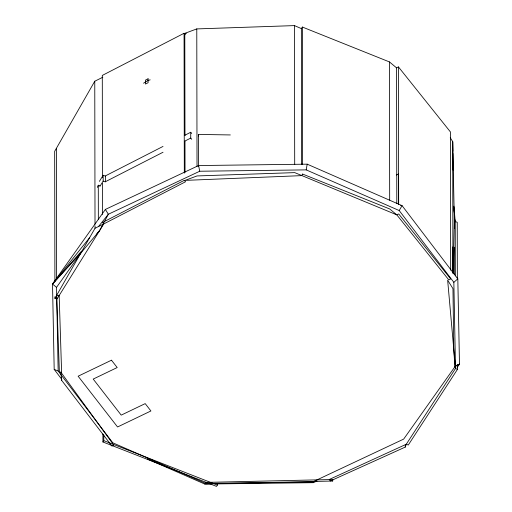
<?xml version="1.0" encoding="UTF-8"?>
<svg xmlns="http://www.w3.org/2000/svg" width="512" height="512" viewBox="0 0 512 512"><rect width="100%" height="100%" fill="white"/><g stroke="black" fill="none" stroke-linecap="round" stroke-linejoin="round"><path stroke-width="0.77" d="M454.227 274.368L454.381 247.206M454.496 228.032L452.704 141.632L450.253 137.709M452.634 248.589L452.653 246.989L452.698 272.582M453.306 273.498L454.406 216.16M198.49 135.974L198.528 134.432L230.33 134.944M54.182 369.363L58.163 371.027L112.806 442.803L205.811 483.456L312.282 482.106L403.661 439.104L455.475 365.971L453.843 282.317L399.2 210.541L306.189 169.882L307.194 164.166L198.592 165.549L105.376 209.421L52.518 284.019L54.182 369.363L61.869 379.462M457.485 366.131L457.491 369.325L408.275 445.043L406.272 444.243L329.274 479.488L330.349 480.96L405.267 447.085L406.272 444.243L455.488 368.525L455.488 366.925M97.363 187.43L98.291 185.222L99.84 185.626M58.163 371.027L56.531 287.366L52.518 284.019L80.787 253.133L99.546 230.694L108.346 214.24L199.731 171.232L306.189 169.882M102.835 77.229L94.765 81.229L54.669 151.322L54.899 281.568M95.021 228.25L103.77 223.917L102.547 222.458L184.326 180.301L185.549 181.76L103.77 223.917L56.954 299.066L54.925 298.349L95.021 228.25L95.021 225.856M399.2 210.541L402.074 205.645L307.194 164.166M99.392 181.363L103.162 175.258L105.37 176.102M99.821 186.509L103.174 181.082L103.162 175.258M217.376 483.456L217.376 485.05L216.525 486.4L102.931 441.984L103.789 440.634L103.776 435.04M301.6 164.442L301.363 28.602L302.374 27.046L389.446 61.926L396.557 67.846L396.794 203.68M454.362 222.842L455.232 221.498L453.869 206.138M56.531 287.366L80.787 253.133M457.184 367.45L459.482 364.205L457.818 278.861L402.074 205.645L400.634 205.536M89.408 237.914L52.518 284.019L81.581 251.066M98.88 226.074L108.346 214.24L105.376 209.421M96.902 233.69L99.546 230.694M453.843 282.317L457.818 278.861M143.552 83.2L147.949 80.538L150.17 79.846M147.149 458.854L204.806 484.058L205.824 483.462M455.053 366.573L459.482 364.205L455.258 365.901M185.293 34.733L184.07 33.274L102.291 75.43L102.47 177.709M163.027 146.419L105.517 175.84L105.523 181.658L163.034 152.243M184.326 135.52L190.72 132.256L191.718 133.466M184.339 141.344L190.726 138.074L190.72 132.256M396.557 67.846L398.438 66.912L450.432 131.942L450.675 270.176M396.371 175.014L398.406 174.01L398.464 204.403M217.587 483.891L313.408 482.675L317.024 480.973M455.475 365.971L459.482 364.205M184.973 135.648L184.794 33.37L196.781 28.915L294.458 25.6L301.363 28.602M184.794 33.37L186.394 33.306M56.582 278.592L56.371 148.346M332.698 481.024L205.83 483.904L205.779 482.4L332.646 479.514L332.698 481.024L332.698 479.424M204.806 484.058L210.4 483.987M103.174 181.082L105.382 181.926M103.789 440.634L217.376 485.05M454.566 228.032L454.547 218.445L455.232 221.498L457.235 222.304L457.338 279.034M455.488 368.525L447.648 280.154L452.96 288.653L453.798 349.459L454.803 365.472L455.488 368.525L457.491 369.325M312.282 482.106L313.408 482.675M190.726 138.074L191.731 139.29M61.568 380.237L111.917 446.061L113.824 445.158L60.915 372.269L61.568 380.237L61.568 377.837M198.592 165.549L199.731 171.232M453.875 207.776L454.163 212.346M452.838 151.11L452.704 141.632L452.934 273.472M452.87 153.478L453.094 170.061M455.232 221.498L455.328 275.834M405.267 445.485L405.267 447.085M398.438 66.912L398.675 204.352M389.446 61.926L389.683 200.16M302.374 27.046L302.611 164.48M294.458 25.6L294.701 164.634M198.528 134.432L198.586 166.426M196.781 28.915L197.018 166.349M184.986 141.242L185.037 172.403M184.07 33.274L184.314 173.107M102.477 183.302L102.534 214.464M102.918 433.99L102.931 441.984M98.291 185.222L98.355 219.616M94.765 81.229L95.014 224.256M54.925 296.749L54.925 298.349M148.09 78.797L148.096 82.72L145.466 84.045L145.459 80.128L148.09 78.797M302.63 174.074L301.619 175.629L185.05 180.39L197.037 175.936L294.714 172.621L396.813 214.867L448.806 279.898L450.688 278.97L398.694 213.939L396.813 214.867L389.702 208.954L302.63 174.074M111.482 360.198L78.131 376.211L117.562 426.976L150.912 410.97L145.203 403.616L121.216 415.13L93.203 379.072L117.19 367.552L111.482 360.198M58.835 295.322L56.614 295.373L59.386 372.166L61.606 372.115L59.168 295.507L58.835 295.322"/></g></svg>
